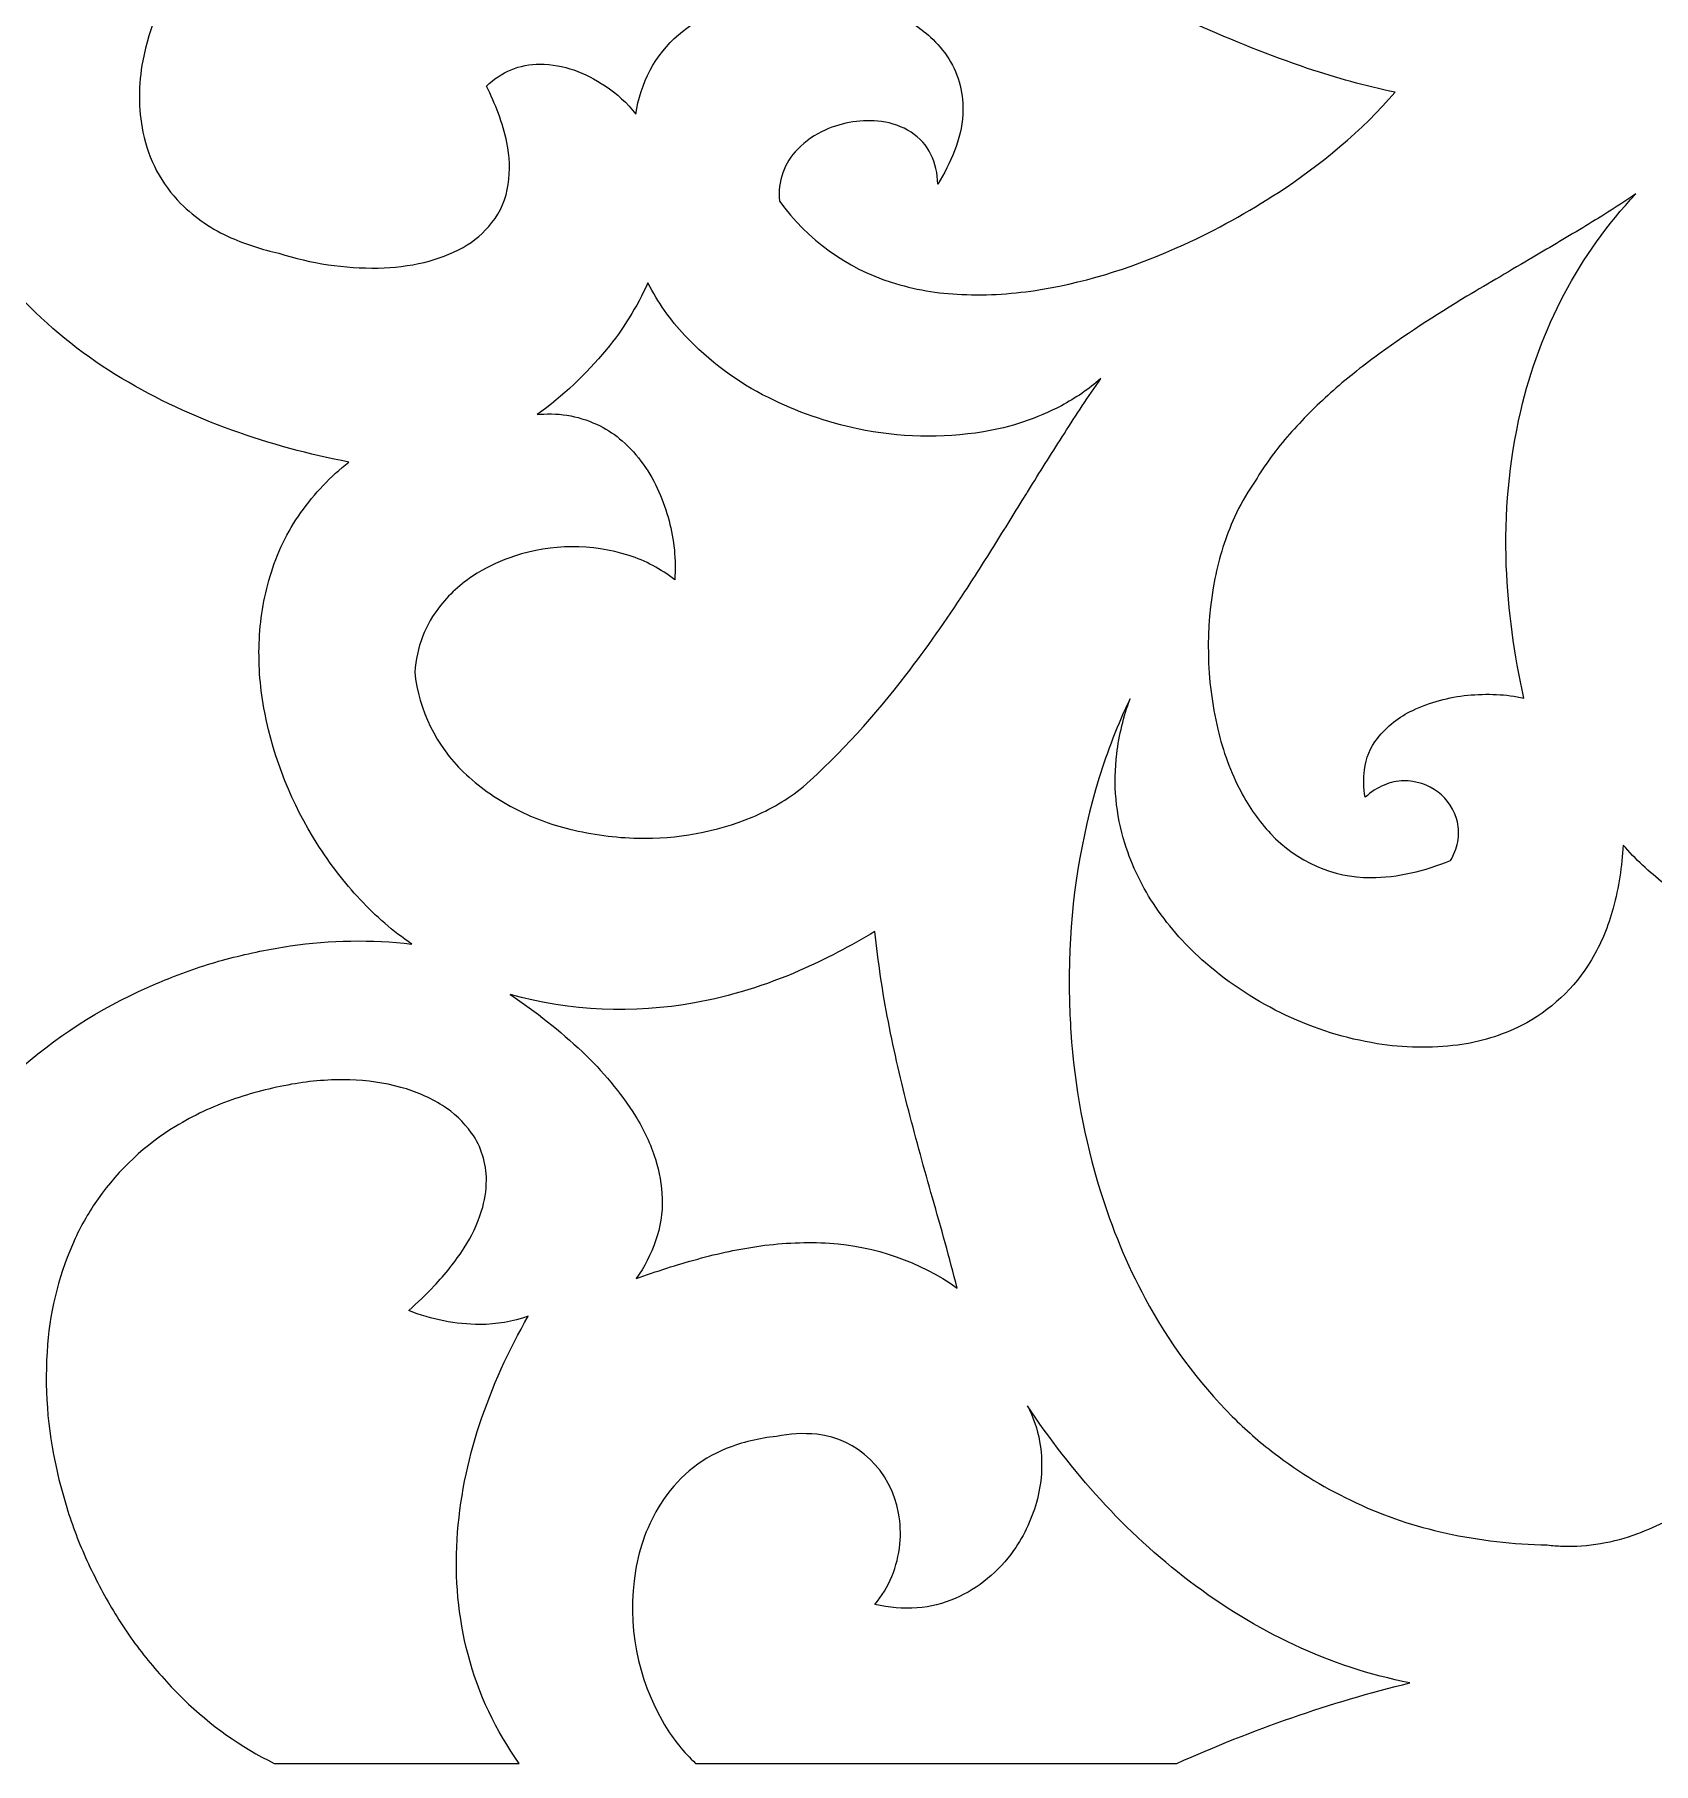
# Model space of a CAD drawing. Header units: millimetres. Extents: x -1200 to 1200, y -590 to 590.
# Drawn here: x -485 to -14, y -590 to -87 of the extents above; entities that cross this region are included whole.
import ezdxf

# ---------------------------------------------------------------- set-up
doc = ezdxf.new("R2010")
doc.units = ezdxf.units.MM
doc.header["$MEASUREMENT"] = 0
doc.layers.add('Layer 1', color=7, linetype='Continuous')

msp = doc.modelspace()

# ---------------------------------------------------------------- linework, layer by layer
at = {"layer": 'Layer 1', "color": 250, "lineweight": 20}
for points, knots in [([(-236.1572, -158.8646), (-249.0975, -154.7797), (-260.484, -146.5163), (-268.7227, -135.2375), (-269.2548, -129.5999), (-267.2826, -124.0255), (-263.3811, -120.1268), (-261.0433, -117.7915), (-258.3292, -115.9156), (-255.3652, -114.5858), (-250.2104, -112.2726), (-244.5733, -111.4232), (-239.0097, -112.12), (-235.9698, -112.5007), (-233.0414, -113.5506), (-230.4122, -115.2021), (-225.1811, -118.4877), (-222.7492, -124.1278), (-222.629, -130.3473), (-220.7149, -127.2899), (-219.0795, -124.0478), (-217.7452, -120.6658), (-216.4053, -117.2692), (-215.5971, -113.6649), (-215.3531, -109.9956), (-214.9745, -104.2929), (-216.405, -98.6158), (-219.4198, -93.863), (-220.9165, -91.5037), (-222.7096, -89.3678), (-224.7494, -87.5146), (-227.8897, -84.6621), (-231.4166, -82.3172), (-235.2122, -80.5587), (-248.0977, -74.5887), (-262.825, -73.3196), (-276.552, -76.3475), (-284.3839, -78.0751), (-291.8396, -81.4901), (-298.0536, -86.8489), (-304.7839, -92.6536), (-309.2144, -100.906), (-310.4643, -109.9747), (-312.9977, -106.7186), (-316.0223, -103.9221), (-319.4159, -101.6988), (-325.3535, -97.8088), (-331.3028, -95.4339), (-338.4328, -95.3995), (-344.194, -95.3719), (-349.7507, -97.6714), (-353.9516, -101.8253), (-351.3281, -107.003), (-349.2035, -112.4654), (-347.9979, -118.2072), (-347.1572, -122.2117), (-347.0269, -126.344), (-347.6134, -130.3984), (-348.205, -134.4921), (-349.8348, -138.3393), (-352.3315, -141.5375), (-354.6499, -144.5076), (-357.5132, -146.9519), (-360.7516, -148.7259), (-364.3384, -150.6909), (-368.1506, -152.1575), (-372.0953, -153.09), (-376.4742, -154.125), (-380.942, -154.681), (-385.4295, -154.7493), (-395.2192, -154.8985), (-404.9683, -153.4428), (-414.3333, -150.4347), (-419.109, -149.3938), (-423.7808, -147.8834), (-428.2889, -145.9229), (-433.7105, -143.5652), (-438.6708, -140.1743), (-442.9241, -135.919), (-448.4862, -130.3544), (-452.3054, -123.1412), (-453.8805, -115.2322), (-455.2459, -108.3755), (-455.2647, -101.2998), (-453.9366, -94.435), (-452.0418, -84.6378), (-448.3123, -75.3407), (-442.965, -67.0803), (-437.6294, -58.8384), (-430.9622, -51.6515), (-423.264, -45.8421), (-418.0203, -41.8851), (-412.2457, -38.7781), (-406.1291, -36.6223), (-399.4799, -32.8225), (-392.6005, -29.49), (-385.5343, -26.6459), (-365.5416, -18.598), (-344.1638, -15.1145), (-322.7971, -16.4196), (-322.7971, -16.4196), (-322.7945, -16.4198), (-322.7945, -16.4198), (-313.769, -16.9328), (-304.795, -18.1697), (-295.9478, -20.1199), (-284.8177, -22.5734), (-273.8515, -25.7851), (-263.1164, -29.7353), (-252.0252, -33.8166), (-241.1001, -38.3801), (-230.3676, -43.4146), (-213.8595, -51.1584), (-197.635, -59.3236), (-181.358, -67.5826), (-170.1405, -73.2745), (-158.8021, -78.6995), (-147.3525, -83.8531), (-136.7625, -88.6197), (-125.9724, -92.8801), (-115.0172, -96.6203), (-106.6768, -99.4681), (-98.1802, -101.7842), (-89.5755, -103.5557), (-98.8541, -114.5352), (-111.7494, -125.1219), (-123.4994, -132.7185), (-132.2456, -138.373), (-141.6289, -143.7255), (-151.0803, -147.9649), (-164.8959, -154.1617), (-177.7371, -158.5449), (-192.7267, -161.0254), (-200.3067, -162.2799), (-207.9827, -162.7571), (-215.6501, -162.4512), (-222.6027, -162.174), (-229.4924, -160.9688), (-236.1572, -158.8646)], [0, 0, 0, 0, 0.02173913, 0.02173913, 0.02173913, 0.04347826, 0.04347826, 0.04347826, 0.06521739, 0.06521739, 0.06521739, 0.08695652, 0.08695652, 0.08695652, 0.10869565, 0.10869565, 0.10869565, 0.13043478, 0.13043478, 0.13043478, 0.15217391, 0.15217391, 0.15217391, 0.17391304, 0.17391304, 0.17391304, 0.19565217, 0.19565217, 0.19565217, 0.2173913, 0.2173913, 0.2173913, 0.23913043, 0.23913043, 0.23913043, 0.26086957, 0.26086957, 0.26086957, 0.2826087, 0.2826087, 0.2826087, 0.30434783, 0.30434783, 0.30434783, 0.32608696, 0.32608696, 0.32608696, 0.34782609, 0.34782609, 0.34782609, 0.36956522, 0.36956522, 0.36956522, 0.39130435, 0.39130435, 0.39130435, 0.41304348, 0.41304348, 0.41304348, 0.43478261, 0.43478261, 0.43478261, 0.45652174, 0.45652174, 0.45652174, 0.47826087, 0.47826087, 0.47826087, 0.5, 0.5, 0.5, 0.52173913, 0.52173913, 0.52173913, 0.54347826, 0.54347826, 0.54347826, 0.56521739, 0.56521739, 0.56521739, 0.58695652, 0.58695652, 0.58695652, 0.60869565, 0.60869565, 0.60869565, 0.63043478, 0.63043478, 0.63043478, 0.65217391, 0.65217391, 0.65217391, 0.67391304, 0.67391304, 0.67391304, 0.69565217, 0.69565217, 0.69565217, 0.7173913, 0.7173913, 0.7173913, 0.73913043, 0.73913043, 0.73913043, 0.76086957, 0.76086957, 0.76086957, 0.7826087, 0.7826087, 0.7826087, 0.80434783, 0.80434783, 0.80434783, 0.82608696, 0.82608696, 0.82608696, 0.84782609, 0.84782609, 0.84782609, 0.86956522, 0.86956522, 0.86956522, 0.89130435, 0.89130435, 0.89130435, 0.91304348, 0.91304348, 0.91304348, 0.93478261, 0.93478261, 0.93478261, 0.95652174, 0.95652174, 0.95652174, 0.97826087, 0.97826087, 0.97826087, 1, 1, 1, 1]), ([(-136.3039, -227.2903), (-134.7863, -223.9089), (-132.9539, -220.6953), (-130.8331, -217.6958), (-127.953, -212.7789), (-124.6458, -208.1557), (-120.9532, -203.8841), (-117.2652, -199.6175), (-113.3298, -195.5965), (-109.1692, -191.8433), (-104.7926, -187.895), (-100.2303, -184.1821), (-95.4986, -180.7181), (-86.8229, -174.3668), (-77.8706, -168.4475), (-68.6692, -162.9786), (-62.2449, -159.1601), (-55.8119, -155.3576), (-49.3706, -151.571), (-44.2391, -148.5545), (-39.1223, -145.5101), (-34.0205, -142.4381), (-29.1211, -139.4878), (-24.2959, -136.4019), (-19.551, -133.1836), (-35.9503, -150.6637), (-47.5221, -172.5351), (-53.0038, -196.4249), (-56.3772, -211.125), (-57.7892, -226.2531), (-57.197, -241.3639), (-56.6877, -254.3602), (-54.9686, -267.2749), (-52.0638, -279.9173), (-54.6858, -279.3408), (-57.3489, -278.9936), (-60.025, -278.8794), (-62.8292, -278.7598), (-65.6383, -278.837), (-68.4328, -279.1102), (-73.9595, -279.6508), (-79.3684, -281.1317), (-84.4454, -283.4954), (-88.4144, -285.3431), (-91.9246, -288.1363), (-94.6963, -291.6539), (-96.7522, -294.2629), (-98.0708, -297.4306), (-98.4989, -300.7917), (-98.8375, -303.4518), (-98.7588, -306.1532), (-98.2658, -308.7862), (-96.6129, -307.2927), (-94.741, -306.0926), (-92.7225, -305.232), (-90.9253, -304.4659), (-89.0101, -304.0561), (-87.0715, -304.0229), (-83.4864, -303.9611), (-79.9788, -305.1086), (-77.0565, -307.2976), (-74.2729, -309.3829), (-72.2848, -312.4404), (-71.4427, -315.9277), (-70.9786, -317.8494), (-70.9491, -319.8582), (-71.3562, -321.7943), (-71.7605, -323.7175), (-72.4693, -325.5546), (-73.453, -327.2298), (-77.1617, -328.7393), (-80.9769, -329.939), (-84.8642, -330.818), (-88.7563, -331.6981), (-92.7241, -332.1482), (-96.7047, -332.1615), (-107.6454, -332.1993), (-118.1284, -327.5845), (-125.7961, -319.3621), (-129.1627, -315.7511), (-132.0467, -311.6756), (-134.3707, -307.2457), (-137.3858, -301.4977), (-139.6705, -295.3584), (-141.1672, -288.983), (-144.5401, -274.6179), (-144.8147, -259.6454), (-141.9737, -245.1532), (-140.7638, -238.9823), (-138.8608, -232.9866), (-136.3039, -227.2903)], [0, 0, 0, 0, 0.03333333, 0.03333333, 0.03333333, 0.06666667, 0.06666667, 0.06666667, 0.1, 0.1, 0.1, 0.13333333, 0.13333333, 0.13333333, 0.16666667, 0.16666667, 0.16666667, 0.2, 0.2, 0.2, 0.23333333, 0.23333333, 0.23333333, 0.26666667, 0.26666667, 0.26666667, 0.3, 0.3, 0.3, 0.33333333, 0.33333333, 0.33333333, 0.36666667, 0.36666667, 0.36666667, 0.4, 0.4, 0.4, 0.43333333, 0.43333333, 0.43333333, 0.46666667, 0.46666667, 0.46666667, 0.5, 0.5, 0.5, 0.53333333, 0.53333333, 0.53333333, 0.56666667, 0.56666667, 0.56666667, 0.6, 0.6, 0.6, 0.63333333, 0.63333333, 0.63333333, 0.66666667, 0.66666667, 0.66666667, 0.7, 0.7, 0.7, 0.73333333, 0.73333333, 0.73333333, 0.76666667, 0.76666667, 0.76666667, 0.8, 0.8, 0.8, 0.83333333, 0.83333333, 0.83333333, 0.86666667, 0.86666667, 0.86666667, 0.9, 0.9, 0.9, 0.93333333, 0.93333333, 0.93333333, 0.96666667, 0.96666667, 0.96666667, 1, 1, 1, 1]), ([(-375.69, -351.5246), (-387.4469, -350.1556), (-399.3176, -350.3445), (-411.0298, -352.0879), (-416.941, -352.9677), (-422.8062, -354.1601), (-428.6038, -355.6608), (-434.4101, -357.1637), (-440.1237, -359.037), (-445.7144, -361.2706), (-448.0039, -362.1855), (-450.2779, -363.1436), (-452.5349, -364.1442), (-466.526, -370.3481), (-479.5409, -378.7458), (-491.1436, -389.0575), (-495.547, -392.9712), (-499.6855, -397.203), (-503.5299, -401.7233), (-503.2879, -401.1025), (-503.1832, -400.432), (-503.2243, -399.7622), (-503.3077, -398.3886), (-503.6534, -397.0473), (-504.241, -395.8179), (-505.3112, -393.5774), (-506.6289, -391.4786), (-508.1667, -389.5641), (-510.8078, -386.2761), (-513.7416, -383.2631), (-516.9291, -380.5659), (-527.6311, -371.5109), (-539.8296, -364.6275), (-552.9149, -360.2616), (-558.0628, -358.5439), (-563.3288, -357.2501), (-568.6669, -356.3915), (-574.1612, -355.5078), (-579.7231, -355.1906), (-585.276, -355.4443), (-584.6016, -346.892), (-586.1933, -338.3147), (-589.8772, -330.6607), (-592.2238, -325.7846), (-595.0456, -321.1804), (-598.2985, -316.9209), (-600.9414, -313.4592), (-603.7458, -310.1386), (-606.702, -306.9706), (-609.6564, -303.8041), (-612.661, -300.6905), (-615.715, -297.6308), (-609.0154, -298.5897), (-602.2157, -298.4204), (-595.5668, -297.1286), (-592.5281, -296.5384), (-589.5505, -295.6429), (-586.674, -294.4541), (-583.91, -293.3119), (-581.229, -291.959), (-578.6518, -290.4058), (-576.1409, -288.8923), (-573.7681, -287.138), (-571.5634, -285.1648), (-569.4003, -283.2285), (-567.3649, -281.1398), (-565.4709, -278.9123), (-563.5994, -276.7112), (-561.9152, -274.3416), (-560.4374, -271.8298), (-558.9751, -269.345), (-557.6683, -266.7626), (-556.5251, -264.0987), (-555.3901, -261.4547), (-554.4771, -258.7115), (-553.7963, -255.8997), (-553.1209, -253.1097), (-552.6258, -250.2751), (-552.3141, -247.4145), (-550.6916, -232.4925), (-555.6464, -217.6215), (-565.7739, -207.0507), (-568.0325, -204.6924), (-570.483, -202.5481), (-573.098, -200.6418), (-565.0334, -199.8936), (-557.1754, -197.5645), (-549.9237, -193.7725), (-542.684, -189.9866), (-536.1025, -184.9458), (-530.4517, -178.8574), (-525.0107, -172.9953), (-520.2663, -166.4602), (-516.3213, -159.3924), (-512.5196, -152.5816), (-509.3986, -145.3756), (-507.0073, -137.8869), (-502.1919, -147.7673), (-495.8908, -156.7576), (-488.3444, -164.513), (-479.864, -173.2287), (-470.348, -180.7459), (-460.0298, -186.879), (-449.842, -192.9348), (-439.1413, -197.9738), (-428.0635, -201.9316), (-416.9243, -205.9115), (-405.5238, -209.0222), (-393.951, -211.2392), (-399.2721, -215.3904), (-403.9848, -220.3404), (-407.9409, -225.9339), (-411.9042, -231.5374), (-414.9371, -237.8057), (-416.9124, -244.4768), (-418.7843, -250.7985), (-419.8462, -257.3536), (-420.0698, -263.9714), (-420.2979, -270.7239), (-419.7535, -277.4791), (-418.4478, -284.0941), (-415.748, -297.7695), (-410.5614, -310.7597), (-403.1696, -322.3552), (-399.4782, -328.1465), (-395.2939, -333.5699), (-390.6669, -338.5599), (-386.1381, -343.4445), (-381.1167, -347.7915), (-375.69, -351.5246)], [0, 0, 0, 0, 0.02325581, 0.02325581, 0.02325581, 0.04651163, 0.04651163, 0.04651163, 0.06976744, 0.06976744, 0.06976744, 0.09302326, 0.09302326, 0.09302326, 0.11627907, 0.11627907, 0.11627907, 0.13953488, 0.13953488, 0.13953488, 0.1627907, 0.1627907, 0.1627907, 0.18604651, 0.18604651, 0.18604651, 0.20930233, 0.20930233, 0.20930233, 0.23255814, 0.23255814, 0.23255814, 0.25581395, 0.25581395, 0.25581395, 0.27906977, 0.27906977, 0.27906977, 0.30232558, 0.30232558, 0.30232558, 0.3255814, 0.3255814, 0.3255814, 0.34883721, 0.34883721, 0.34883721, 0.37209302, 0.37209302, 0.37209302, 0.39534884, 0.39534884, 0.39534884, 0.41860465, 0.41860465, 0.41860465, 0.44186047, 0.44186047, 0.44186047, 0.46511628, 0.46511628, 0.46511628, 0.48837209, 0.48837209, 0.48837209, 0.51162791, 0.51162791, 0.51162791, 0.53488372, 0.53488372, 0.53488372, 0.55813953, 0.55813953, 0.55813953, 0.58139535, 0.58139535, 0.58139535, 0.60465116, 0.60465116, 0.60465116, 0.62790698, 0.62790698, 0.62790698, 0.65116279, 0.65116279, 0.65116279, 0.6744186, 0.6744186, 0.6744186, 0.69767442, 0.69767442, 0.69767442, 0.72093023, 0.72093023, 0.72093023, 0.74418605, 0.74418605, 0.74418605, 0.76744186, 0.76744186, 0.76744186, 0.79069767, 0.79069767, 0.79069767, 0.81395349, 0.81395349, 0.81395349, 0.8372093, 0.8372093, 0.8372093, 0.86046512, 0.86046512, 0.86046512, 0.88372093, 0.88372093, 0.88372093, 0.90697674, 0.90697674, 0.90697674, 0.93023256, 0.93023256, 0.93023256, 0.95348837, 0.95348837, 0.95348837, 0.97674419, 0.97674419, 0.97674419, 1, 1, 1, 1]), ([(-329.6777, -318.0833), (-335.3617, -316.6973), (-340.8717, -314.6182), (-346.0986, -311.8872), (-351.3703, -309.1329), (-356.2523, -305.6224), (-360.6082, -301.4545), (-368.525, -293.8807), (-373.5687, -283.5512), (-374.8193, -272.3622), (-374.3094, -265.2465), (-371.6907, -258.4838), (-367.3325, -253.0216), (-364.3136, -249.2385), (-360.6909, -246.0422), (-356.6261, -243.575), (-353.1941, -241.4921), (-349.5541, -239.8173), (-345.7713, -238.581), (-334.9265, -235.0353), (-323.33, -234.9856), (-312.4572, -238.4346), (-307.6727, -239.9525), (-303.1756, -242.3315), (-299.162, -245.4672), (-298.7529, -239.6894), (-299.3121, -233.8788), (-300.8146, -228.3055), (-301.5897, -225.4299), (-302.5697, -222.6198), (-303.7462, -219.8998), (-306.2196, -214.1802), (-309.8747, -209.1122), (-314.4429, -205.07), (-316.4028, -203.3357), (-318.5649, -201.8709), (-320.8758, -200.7116), (-326.3326, -197.9746), (-332.3816, -196.8024), (-338.4056, -197.3161), (-338.4056, -197.3161), (-339.1675, -197.3837), (-339.1675, -197.3837), (-331.7289, -192.0131), (-324.9674, -185.6656), (-319.0496, -178.4968), (-314.209, -172.6324), (-310.15, -166.0976), (-306.9871, -159.0765), (-304.0972, -164.6903), (-300.4646, -169.8451), (-296.1996, -174.3834), (-289.1722, -181.8607), (-280.9545, -187.987), (-271.9231, -192.48), (-263.6483, -196.5967), (-254.9274, -199.6398), (-245.956, -201.5404), (-233.9002, -204.0941), (-221.5078, -204.394), (-209.3538, -202.4246), (-201.4567, -201.1449), (-193.7949, -198.5757), (-186.6488, -194.8102), (-182.5625, -192.657), (-178.7228, -190.0169), (-175.2071, -186.9427), (-178.8248, -192.1826), (-182.3526, -197.4911), (-185.7882, -202.8651), (-189.1065, -208.0551), (-192.3875, -213.2715), (-195.6314, -218.5135), (-195.6314, -218.5135), (-196.2314, -219.4819), (-196.2314, -219.4819), (-196.2314, -219.4819), (-196.531, -219.9659), (-196.531, -219.9659), (-196.531, -219.9659), (-196.6806, -220.2077), (-196.6806, -220.2077), (-196.6806, -220.2077), (-196.83, -220.4494), (-196.83, -220.4494), (-196.83, -220.4494), (-198.0244, -222.381), (-198.0244, -222.381), (-198.0244, -222.381), (-199.2149, -224.3077), (-199.2149, -224.3077), (-199.2149, -224.3077), (-199.8093, -225.2695), (-199.8093, -225.2695), (-199.8093, -225.2695), (-200.1058, -225.7499), (-200.1058, -225.7499), (-200.1058, -225.7499), (-200.4027, -226.2299), (-200.4027, -226.2299), (-201.9781, -228.7797), (-203.5571, -231.3268), (-205.1395, -233.8714), (-208.2817, -238.925), (-211.4743, -243.9433), (-214.7167, -248.9261), (-220.14, -257.2602), (-225.8664, -265.3699), (-231.8841, -273.2381), (-240.8908, -285.0148), (-250.8903, -295.9054), (-261.763, -305.78), (-266.3193, -309.4349), (-271.3383, -312.3974), (-276.6759, -314.5835), (-287.2364, -318.9087), (-298.4998, -320.9919), (-309.8269, -320.7166), (-316.5122, -320.5541), (-323.1628, -319.6717), (-329.6777, -318.0833)], [0, 0, 0, 0, 0.025, 0.025, 0.025, 0.05, 0.05, 0.05, 0.075, 0.075, 0.075, 0.1, 0.1, 0.1, 0.125, 0.125, 0.125, 0.15, 0.15, 0.15, 0.175, 0.175, 0.175, 0.2, 0.2, 0.2, 0.225, 0.225, 0.225, 0.25, 0.25, 0.25, 0.275, 0.275, 0.275, 0.3, 0.3, 0.3, 0.325, 0.325, 0.325, 0.35, 0.35, 0.35, 0.375, 0.375, 0.375, 0.4, 0.4, 0.4, 0.425, 0.425, 0.425, 0.45, 0.45, 0.45, 0.475, 0.475, 0.475, 0.5, 0.5, 0.5, 0.525, 0.525, 0.525, 0.55, 0.55, 0.55, 0.575, 0.575, 0.575, 0.6, 0.6, 0.6, 0.625, 0.625, 0.625, 0.65, 0.65, 0.65, 0.675, 0.675, 0.675, 0.7, 0.7, 0.7, 0.725, 0.725, 0.725, 0.75, 0.75, 0.75, 0.775, 0.775, 0.775, 0.8, 0.8, 0.8, 0.825, 0.825, 0.825, 0.85, 0.85, 0.85, 0.875, 0.875, 0.875, 0.9, 0.9, 0.9, 0.925, 0.925, 0.925, 0.95, 0.95, 0.95, 0.975, 0.975, 0.975, 1, 1, 1, 1]), ([(-175.7351, -303.3536), (-173.3007, -295.3686), (-170.271, -287.5999), (-166.6732, -280.1186), (-168.5601, -285.2852), (-169.8573, -290.6711), (-170.5367, -296.1604), (-171.6205, -304.9163), (-170.8168, -313.8207), (-168.184, -322.2037), (-166.0972, -328.848), (-163.0581, -335.1193), (-159.1734, -340.7963), (-155.052, -346.8197), (-150.2076, -352.2578), (-144.7627, -356.9723), (-130.413, -369.3971), (-113.1493, -377.5356), (-94.7934, -380.5231), (-87.017, -381.7891), (-79.1103, -381.9221), (-71.2995, -380.9177), (-64.8844, -380.0926), (-58.6372, -378.1727), (-52.8072, -375.2341), (-44.4485, -371.0201), (-37.3846, -364.4029), (-32.4374, -356.1483), (-29.6306, -351.4657), (-27.49, -346.3734), (-26.0854, -341.0367), (-24.5098, -335.0496), (-23.5474, -328.9005), (-23.2151, -322.6973), (-19.6028, -326.8102), (-15.6342, -330.5605), (-11.3621, -333.8984), (-2.7078, -340.66), (6.7841, -346.1475), (16.8466, -350.2055), (20.8533, -351.8214), (24.9151, -353.2826), (29.023, -354.5862), (33.1888, -355.9082), (37.4159, -357.0065), (41.6875, -357.8764), (45.9837, -358.7514), (50.3078, -359.4696), (54.6513, -360.0297), (58.9909, -360.5892), (63.3552, -360.913), (67.7263, -360.9999), (72.0603, -361.0859), (76.3964, -360.9996), (80.7244, -360.7409), (84.9928, -360.4859), (89.2443, -359.9736), (93.4572, -359.2068), (97.5897, -358.4546), (101.6873, -357.5016), (105.7363, -356.3512), (114.9655, -353.7288), (123.7544, -349.6103), (131.7832, -344.1451), (133.9282, -342.6849), (135.9937, -341.099), (137.9695, -339.3947), (144.1794, -334.1109), (149.5103, -327.7703), (153.7388, -320.6375), (154.7228, -325.4471), (155.7924, -330.2368), (156.9465, -335.0042), (158.8445, -342.8431), (160.4299, -350.7618), (161.6988, -358.7404), (162.6114, -364.4767), (163.1421, -370.2726), (163.2874, -376.087), (163.4065, -380.8562), (163.0288, -385.6236), (162.1613, -390.3059), (161.5072, -393.8347), (160.4247, -397.2592), (158.94, -400.4966), (157.4506, -403.744), (155.447, -406.6991), (153.0146, -409.2369), (149.7948, -412.5962), (145.9746, -415.2462), (141.7735, -417.0352), (138.1842, -418.5636), (134.4532, -419.6905), (130.6403, -420.3977), (127.3753, -421.0033), (124.0789, -421.3997), (120.7681, -421.5846), (118.1517, -421.4893), (115.5561, -421.0646), (113.0352, -420.3196), (109.9715, -419.4144), (107.1873, -417.6804), (104.9572, -415.2891), (103.3409, -413.5561), (102.1418, -411.4419), (101.4588, -409.1212), (100.262, -405.0565), (100.2402, -400.7109), (101.3949, -396.6326), (102.3423, -393.2873), (103.8145, -390.1338), (105.7512, -387.3011), (108.9354, -382.6434), (113.4143, -379.1478), (118.5706, -377.2935), (115.503, -374.9154), (112.1384, -372.9927), (108.5732, -371.581), (103.6582, -369.635), (98.3155, -369.2062), (93.1777, -370.3467), (89.2034, -371.2289), (85.417, -372.8791), (82.0128, -375.2131), (78.0325, -377.942), (74.4484, -381.2668), (71.3753, -385.0816), (64.6982, -393.3707), (59.9455, -403.1907), (57.5013, -413.7534), (56.6475, -417.4431), (56.2194, -421.2289), (56.2264, -425.0267), (56.23, -426.9406), (56.4221, -428.8493), (56.7998, -430.7214), (51.1973, -430.1088), (45.5528, -430.0284), (39.9365, -430.4813), (26.9022, -431.5329), (14.1096, -434.7909), (2.0591, -440.1297), (5.338, -441.7135), (8.4843, -443.5846), (11.466, -445.7234), (15.1931, -448.3967), (18.4346, -451.7507), (21.0395, -455.6281), (23.1512, -458.7715), (24.5944, -462.3561), (25.2726, -466.1404), (26.1727, -471.1629), (25.8549, -476.3411), (24.3495, -481.2), (23.5528, -483.7714), (22.5717, -486.275), (21.4148, -488.6898), (20.1584, -491.2263), (18.7097, -493.6513), (17.0827, -495.942), (13.6209, -500.8761), (9.5511, -505.3008), (4.979, -509.1014), (2.596, -511.0823), (0.1285, -512.9478), (-2.4157, -514.6921), (-4.99, -516.4571), (-7.6756, -518.0341), (-10.4543, -519.4128), (-13.2271, -520.7885), (-16.0618, -522.0205), (-18.9487, -523.1051), (-25.9862, -525.7487), (-33.4248, -526.9953), (-40.8934, -526.7839), (-42.3607, -526.7423), (-43.8252, -526.6244), (-45.2817, -526.4307), (-55.179, -526.2407), (-65.0369, -525.0883), (-74.7332, -522.9885), (-92.7878, -519.079), (-109.8329, -511.1495), (-124.7403, -499.7286), (-129.0237, -496.4467), (-133.0972, -492.872), (-136.9356, -489.0267), (-146.9695, -478.9747), (-155.5165, -467.4002), (-162.2979, -454.682), (-167.6224, -444.6965), (-172.0013, -434.1854), (-175.373, -423.2969), (-180.0027, -408.3471), (-182.8627, -392.8562), (-183.8904, -377.1682), (-184.3359, -370.3692), (-184.4787, -363.5524), (-184.3184, -356.7392), (-183.8916, -338.6019), (-181.0013, -320.6274), (-175.7351, -303.3536)], [0, 0, 0, 0, 0.01492537, 0.01492537, 0.01492537, 0.02985075, 0.02985075, 0.02985075, 0.04477612, 0.04477612, 0.04477612, 0.05970149, 0.05970149, 0.05970149, 0.07462687, 0.07462687, 0.07462687, 0.08955224, 0.08955224, 0.08955224, 0.10447761, 0.10447761, 0.10447761, 0.11940299, 0.11940299, 0.11940299, 0.13432836, 0.13432836, 0.13432836, 0.14925373, 0.14925373, 0.14925373, 0.1641791, 0.1641791, 0.1641791, 0.17910448, 0.17910448, 0.17910448, 0.19402985, 0.19402985, 0.19402985, 0.20895522, 0.20895522, 0.20895522, 0.2238806, 0.2238806, 0.2238806, 0.23880597, 0.23880597, 0.23880597, 0.25373134, 0.25373134, 0.25373134, 0.26865672, 0.26865672, 0.26865672, 0.28358209, 0.28358209, 0.28358209, 0.29850746, 0.29850746, 0.29850746, 0.31343284, 0.31343284, 0.31343284, 0.32835821, 0.32835821, 0.32835821, 0.34328358, 0.34328358, 0.34328358, 0.35820896, 0.35820896, 0.35820896, 0.37313433, 0.37313433, 0.37313433, 0.3880597, 0.3880597, 0.3880597, 0.40298507, 0.40298507, 0.40298507, 0.41791045, 0.41791045, 0.41791045, 0.43283582, 0.43283582, 0.43283582, 0.44776119, 0.44776119, 0.44776119, 0.46268657, 0.46268657, 0.46268657, 0.47761194, 0.47761194, 0.47761194, 0.49253731, 0.49253731, 0.49253731, 0.50746269, 0.50746269, 0.50746269, 0.52238806, 0.52238806, 0.52238806, 0.53731343, 0.53731343, 0.53731343, 0.55223881, 0.55223881, 0.55223881, 0.56716418, 0.56716418, 0.56716418, 0.58208955, 0.58208955, 0.58208955, 0.59701493, 0.59701493, 0.59701493, 0.6119403, 0.6119403, 0.6119403, 0.62686567, 0.62686567, 0.62686567, 0.64179104, 0.64179104, 0.64179104, 0.65671642, 0.65671642, 0.65671642, 0.67164179, 0.67164179, 0.67164179, 0.68656716, 0.68656716, 0.68656716, 0.70149254, 0.70149254, 0.70149254, 0.71641791, 0.71641791, 0.71641791, 0.73134328, 0.73134328, 0.73134328, 0.74626866, 0.74626866, 0.74626866, 0.76119403, 0.76119403, 0.76119403, 0.7761194, 0.7761194, 0.7761194, 0.79104478, 0.79104478, 0.79104478, 0.80597015, 0.80597015, 0.80597015, 0.82089552, 0.82089552, 0.82089552, 0.8358209, 0.8358209, 0.8358209, 0.85074627, 0.85074627, 0.85074627, 0.86567164, 0.86567164, 0.86567164, 0.88059701, 0.88059701, 0.88059701, 0.89552239, 0.89552239, 0.89552239, 0.91044776, 0.91044776, 0.91044776, 0.92537313, 0.92537313, 0.92537313, 0.94029851, 0.94029851, 0.94029851, 0.95522388, 0.95522388, 0.95522388, 0.97014925, 0.97014925, 0.97014925, 0.98507463, 0.98507463, 0.98507463, 1, 1, 1, 1]), ([(-310.3619, -448.8925), (-307.9968, -445.532), (-306.0953, -441.8367), (-304.7134, -437.9149), (-303.3253, -433.9749), (-302.6807, -429.7889), (-302.8161, -425.5888), (-302.9416, -421.7054), (-303.5934, -417.8621), (-304.7525, -414.1735), (-306.1452, -409.7421), (-308.0992, -405.5302), (-310.5626, -401.6502), (-314.9501, -394.7393), (-320.1488, -388.4426), (-326.0377, -382.9076), (-332.5794, -376.7588), (-339.587, -371.1852), (-346.9922, -366.2414), (-329.4918, -371.0802), (-311.2156, -371.8972), (-293.3895, -368.6344), (-282.9169, -366.718), (-272.6825, -363.5749), (-262.873, -359.2619), (-255.3254, -355.9435), (-247.9854, -352.1254), (-240.8958, -347.8295), (-240.01, -356.6763), (-238.7061, -365.4701), (-236.9883, -374.1801), (-235.2712, -382.8864), (-233.298, -391.5341), (-231.0713, -400.1114), (-228.8749, -408.5702), (-226.5697, -416.9971), (-224.1563, -425.39), (-221.6468, -434.1161), (-219.2447, -442.8764), (-216.9508, -451.6682), (-228.0279, -443.9288), (-240.847, -439.4216), (-254.1157, -438.6045), (-260.7995, -438.1926), (-267.5041, -438.4536), (-274.1407, -439.3843), (-280.3215, -440.251), (-286.4439, -441.525), (-292.4734, -443.199), (-298.4987, -444.872), (-304.4651, -446.7709), (-310.3619, -448.8925)], [0, 0, 0, 0, 0.05882353, 0.05882353, 0.05882353, 0.11764706, 0.11764706, 0.11764706, 0.17647059, 0.17647059, 0.17647059, 0.23529412, 0.23529412, 0.23529412, 0.29411765, 0.29411765, 0.29411765, 0.35294118, 0.35294118, 0.35294118, 0.41176471, 0.41176471, 0.41176471, 0.47058824, 0.47058824, 0.47058824, 0.52941176, 0.52941176, 0.52941176, 0.58823529, 0.58823529, 0.58823529, 0.64705882, 0.64705882, 0.64705882, 0.70588235, 0.70588235, 0.70588235, 0.76470588, 0.76470588, 0.76470588, 0.82352941, 0.82352941, 0.82352941, 0.88235294, 0.88235294, 0.88235294, 0.94117647, 0.94117647, 0.94117647, 1, 1, 1, 1]), ([(-366.7384, -398.5186), (-363.4371, -400.5726), (-360.5537, -403.2965), (-358.2564, -406.5305), (-355.4446, -410.4883), (-353.936, -415.3081), (-353.9602, -420.2517), (-353.9747, -423.2929), (-354.4445, -426.3138), (-355.3517, -429.2011), (-356.5536, -433.027), (-358.2626, -436.656), (-360.4271, -439.9789), (-363.0092, -443.9423), (-365.9305, -447.6493), (-369.1537, -451.0521), (-371.5183, -453.5488), (-373.9899, -455.9309), (-376.5605, -458.1905), (-369.9312, -460.8663), (-362.8965, -462.2438), (-355.7972, -462.2551), (-351.0267, -462.2627), (-346.2893, -461.4394), (-341.7738, -459.8175), (-347.5317, -469.7922), (-352.2835, -480.3715), (-355.9533, -491.3874), (-359.5487, -502.1797), (-361.7438, -513.4314), (-362.4793, -524.8429), (-363.2063, -536.1176), (-362.1341, -547.4373), (-359.3054, -558.338), (-356.2721, -569.7986), (-351.2114, -580.5482), (-344.3852, -590.0265), (-344.3852, -590.0265), (-415.6948, -590.0265), (-415.6948, -590.0265), (-425.3526, -585.2693), (-434.2532, -578.959), (-442.074, -571.3255), (-445.9732, -567.5194), (-449.6484, -563.465), (-453.0779, -559.1862), (-456.5095, -554.9049), (-459.6512, -550.3737), (-462.4793, -545.6278), (-465.2974, -540.8988), (-467.8647, -536.0083), (-470.1693, -530.9801), (-472.4555, -525.9912), (-474.4167, -520.8432), (-476.0388, -515.5733), (-477.1507, -511.9606), (-478.1309, -508.3041), (-478.9774, -504.6124), (-481.7159, -492.671), (-482.6132, -480.3395), (-481.6355, -468.0978), (-480.7796, -457.3778), (-478.0541, -446.9124), (-473.5992, -437.2327), (-471.7271, -433.1649), (-469.4919, -429.293), (-466.9249, -425.6704), (-460.8528, -417.1011), (-453.1801, -409.9262), (-444.3838, -404.5901), (-439.1954, -401.4426), (-433.7157, -398.858), (-428.0317, -396.877), (-422.3536, -394.8981), (-416.5376, -393.3857), (-410.6376, -392.3535), (-405.0562, -391.3484), (-399.3949, -390.9114), (-393.7342, -391.0486), (-388.7042, -391.1704), (-383.7034, -391.9028), (-378.8328, -393.2307), (-374.5866, -394.3884), (-370.5148, -396.1687), (-366.7384, -398.5186)], [0, 0, 0, 0, 0.03571429, 0.03571429, 0.03571429, 0.07142857, 0.07142857, 0.07142857, 0.10714286, 0.10714286, 0.10714286, 0.14285714, 0.14285714, 0.14285714, 0.17857143, 0.17857143, 0.17857143, 0.21428571, 0.21428571, 0.21428571, 0.25, 0.25, 0.25, 0.28571429, 0.28571429, 0.28571429, 0.32142857, 0.32142857, 0.32142857, 0.35714286, 0.35714286, 0.35714286, 0.39285714, 0.39285714, 0.39285714, 0.42857143, 0.42857143, 0.42857143, 0.46428571, 0.46428571, 0.46428571, 0.5, 0.5, 0.5, 0.53571429, 0.53571429, 0.53571429, 0.57142857, 0.57142857, 0.57142857, 0.60714286, 0.60714286, 0.60714286, 0.64285714, 0.64285714, 0.64285714, 0.67857143, 0.67857143, 0.67857143, 0.71428571, 0.71428571, 0.71428571, 0.75, 0.75, 0.75, 0.78571429, 0.78571429, 0.78571429, 0.82142857, 0.82142857, 0.82142857, 0.85714286, 0.85714286, 0.85714286, 0.89285714, 0.89285714, 0.89285714, 0.92857143, 0.92857143, 0.92857143, 0.96428571, 0.96428571, 0.96428571, 1, 1, 1, 1]), ([(-302.1013, -578.7993), (-310.0705, -565.48), (-313.0938, -549.5196), (-310.5953, -533.9964), (-309.4758, -527.0432), (-306.9879, -520.4111), (-303.2943, -514.5295), (-298.6795, -507.1811), (-291.9899, -501.5393), (-284.1753, -498.4008), (-279.493, -496.5206), (-274.5852, -495.3313), (-269.5938, -494.8667), (-265.7247, -494.0445), (-261.7601, -493.8314), (-257.8316, -494.2341), (-245.9466, -495.4479), (-236.2462, -504.803), (-234.0299, -517.1648), (-233.4968, -520.1421), (-233.3681, -523.185), (-233.6477, -526.2005), (-234.2854, -532.7005), (-236.8189, -538.8365), (-240.8958, -543.7611), (-236.8602, -544.7317), (-232.7109, -545.0627), (-228.5827, -544.7428), (-224.7812, -544.4484), (-221.0499, -543.5164), (-217.5275, -541.9816), (-210.7684, -539.0359), (-204.899, -534.2128), (-200.543, -528.0221), (-197.3738, -523.518), (-195.0346, -518.43), (-193.6453, -513.0178), (-192.251, -507.5857), (-192.0241, -501.8968), (-192.982, -496.3607), (-193.617, -492.6919), (-194.8197, -489.159), (-196.543, -485.9014), (-190.1661, -495.5795), (-183.0719, -504.7083), (-175.325, -513.2046), (-167.3846, -521.913), (-158.727, -529.8596), (-149.4511, -536.9527), (-139.9092, -544.2493), (-129.6728, -550.476), (-118.9043, -555.5338), (-108.1275, -560.5953), (-96.8264, -564.3046), (-85.2279, -566.5868), (-96.8398, -569.4065), (-108.3209, -572.7899), (-119.6363, -576.727), (-130.9505, -580.6636), (-142.1015, -585.1003), (-153.0611, -590.0265), (-153.0611, -590.0265), (-293.0738, -590.0265), (-293.0738, -590.0265), (-296.5675, -586.7488), (-299.6069, -582.9688), (-302.1013, -578.7993)], [0, 0, 0, 0, 0.04545455, 0.04545455, 0.04545455, 0.09090909, 0.09090909, 0.09090909, 0.13636364, 0.13636364, 0.13636364, 0.18181818, 0.18181818, 0.18181818, 0.22727273, 0.22727273, 0.22727273, 0.27272727, 0.27272727, 0.27272727, 0.31818182, 0.31818182, 0.31818182, 0.36363636, 0.36363636, 0.36363636, 0.40909091, 0.40909091, 0.40909091, 0.45454545, 0.45454545, 0.45454545, 0.5, 0.5, 0.5, 0.54545455, 0.54545455, 0.54545455, 0.59090909, 0.59090909, 0.59090909, 0.63636364, 0.63636364, 0.63636364, 0.68181818, 0.68181818, 0.68181818, 0.72727273, 0.72727273, 0.72727273, 0.77272727, 0.77272727, 0.77272727, 0.81818182, 0.81818182, 0.81818182, 0.86363636, 0.86363636, 0.86363636, 0.90909091, 0.90909091, 0.90909091, 0.95454545, 0.95454545, 0.95454545, 1, 1, 1, 1])]:
    msp.add_open_spline(points, degree=3, knots=knots, dxfattribs=at)

doc.saveas('drawing.dxf')
